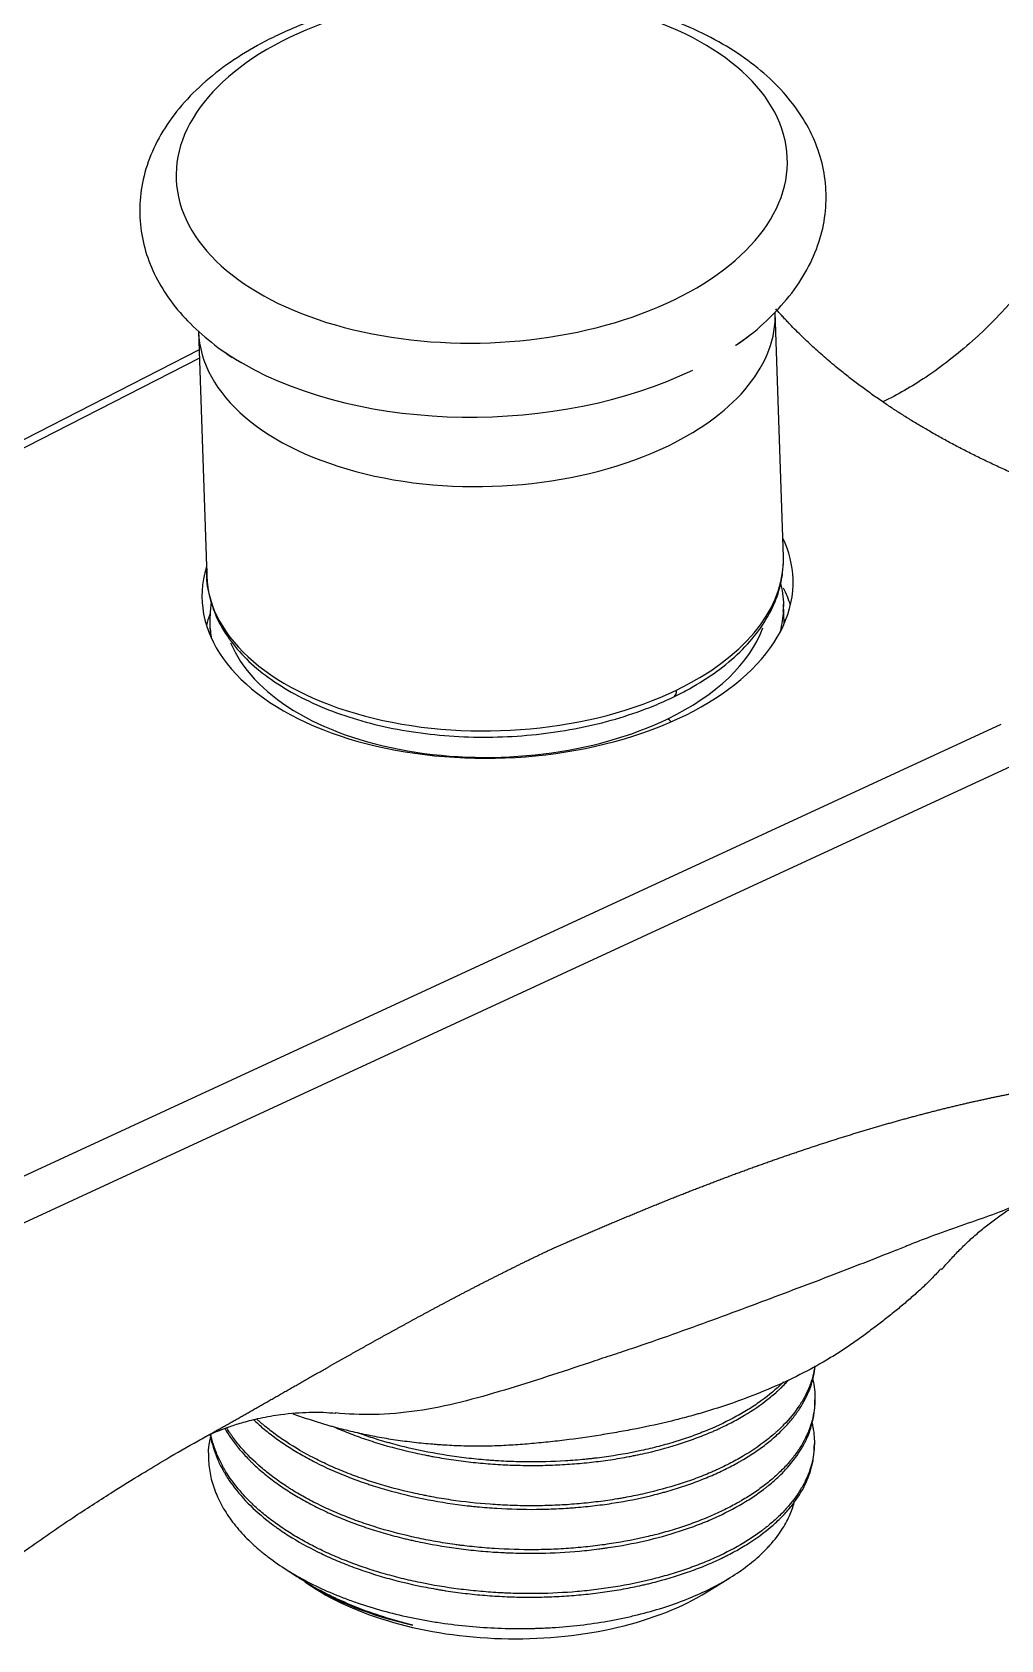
# Model space of a CAD drawing. Extents: x 900 to 2324, y -1513 to 827.
# Drawn here: x 945.7 to 979.2, y -959.9 to -904.2 of the extents above; entities that cross this region are included whole.
import ezdxf

# ---------------------------------------------------------------- set-up
doc = ezdxf.new("R2010")
doc.units = 0
doc.header["$LTSCALE"] = 4
doc.header["$MEASUREMENT"] = 0
doc.layers.add('1', color=7, linetype='CONTINUOUS')

msp = doc.modelspace()

# ---------------------------------------------------------------- linework, layer by layer
at = {"layer": '1', "color": 7, "linetype": 'Continuous', "lineweight": -3}
for p, q in [((971.695, -922.362), (971.412, -913.889)), ((951.424, -914.557), (951.707, -923.03)), ((951.445, -915.192), (921.183, -930.661)), ((951.454, -915.476), (921.628, -930.721)), ((971.723, -924.684), (971.7, -924.006)), ((951.811, -924.67), (951.826, -925.095)), ((942.678, -945.081), (979.245, -928.17)), ((979.883, -929.498), (943.316, -946.409)), ((972.788, -951.727), (972.79, -951.605)), ((972.767, -953.249), (972.769, -953.127)), ((954.324, -957.395), (954.85, -957.741)), ((969.05, -958.261), (969.842, -957.77)), ((955.104, -957.909), (955.342, -958.066))]:
    msp.add_line(p, q, dxfattribs=at)
for centre, major_axis, ratio, start_param, end_param in [((961.24, -908.905), (-10.593, -0.354), 0.570104, 2.232313, 5.373906), ((961.24, -908.905), (10.593, 0.354), 0.570104, 2.232313, 5.373906), ((961.418, -914.223), (-9.994, -0.334), 0.570104, 2.232313, 3.140774), ((961.418, -914.223), (9.994, 0.334), 0.570104, 3.140823, 5.373906), ((961.308, -910.946), (-11.514, -0.385), 0.570104, 2.415655, 2.477014), ((961.308, -910.946), (11.514, 0.385), 0.570104, 3.803551, 3.883024), ((961.308, -910.946), (11.514, 0.385), 0.570104, 3.883024, 5.373906), ((961.787, -923.49), (10.244, 0.359), 0.570984, 0, 0.245281), ((961.701, -922.696), (-9.994, -0.334), 0.570104, 2.232313, 3.101455), ((961.701, -922.696), (-9.994, -0.334), 0.570104, 3.101454, 3.141608), ((961.787, -923.49), (10.244, 0.359), 0.570984, 2.947541, 6.283185), ((961.701, -922.696), (-9.994, -0.334), 0.570104, 0.000015, 2.232313), ((961.85, -925.295), (-10.244, -0.359), 0.570984, 3.296553, 3.400814), ((961.85, -925.295), (-10.244, -0.359), 0.570984, 6.059485, 6.128207), ((961.756, -924.338), (-9.944, -0.332), 0.570104, 2.974171, 3.10332), ((961.756, -924.338), (-9.944, -0.332), 0.570104, 3.10332, 3.141608), ((961.756, -924.338), (-9.944, -0.332), 0.570104, 6.244913, 6.283201), ((961.756, -924.338), (-9.944, -0.332), 0.570104, 0.000015, 0.094558), ((961.742, -923.928), (-9.445, -0.315), 0.570104, 2.232313, 2.915315), ((961.742, -923.928), (-9.445, -0.315), 0.570104, 0.207213, 2.232313), ((967.676, -926.772), (0.218, -0.45), 0.504704, 0.0005, 0.849467), ((967.7, -928.393), (0.218, -0.45), 0.504704, 2.049311, 2.420264), ((962.245, -954.727), (9.315, -0.132), 0.543839, 3.846607, 4.346716), ((962.241, -954.992), (8.999, -0.128), 0.543839, 3.84661, 5.578118)]:
    msp.add_ellipse(centre, major_axis=major_axis, ratio=ratio, start_param=start_param, end_param=end_param, dxfattribs=at)
for points, degree, knots in [([(970.031, -915.03), (970.078, -915.001), (970.484, -914.747), (971.128, -914.187), (971.925, -913.346), (972.533, -912.432), (972.953, -911.475), (973.172, -910.501), (973.195, -909.534), (973.033, -908.596), (972.698, -907.697), (972.196, -906.847), (971.533, -906.048), (970.71, -905.31), (969.736, -904.643), (968.625, -904.06), (967.399, -903.572), (966.08, -903.186), (964.691, -902.906), (963.254, -902.734), (961.788, -902.672), (960.316, -902.72), (958.858, -902.877), (957.434, -903.141), (956.066, -903.51), (954.954, -903.915), (954.315, -904.203), (954.086, -904.314)], 3, [0, 0, 0, 0, 0.005581, 0.049562, 0.09342, 0.136682, 0.178814, 0.219547, 0.25908, 0.297982, 0.336802, 0.376161, 0.416547, 0.458113, 0.500664, 0.543802, 0.587144, 0.630424, 0.673581, 0.716619, 0.759576, 0.8025, 0.845445, 0.88845, 0.931572, 0.97487, 1, 1, 1, 1]), ([(983.751, -903.715), (983.736, -904.829), (983.534, -906.106), (982.673, -908.782), (982.01, -910.177), (980.326, -912.755), (979.31, -913.93), (977.718, -915.352), (977.177, -915.77), (976.134, -916.47), (975.649, -916.744), (975.143, -916.994)], 3, [0, 0, 0, 0, 0.251725, 0.251725, 0.503449, 0.503449, 0.755174, 0.755174, 0.881036, 0.881036, 1, 1, 1, 1]), ([(954.086, -904.314), (953.874, -904.416), (953.28, -904.724), (952.37, -905.295), (951.427, -906.061), (950.639, -906.907), (950.028, -907.82), (949.61, -908.777), (949.391, -909.752), (949.367, -910.718), (949.529, -911.657), (949.864, -912.555), (950.366, -913.405), (951.028, -914.205), (951.858, -914.937), (952.53, -915.429), (952.951, -915.649), (953.007, -915.677)], 3, [0, 0, 0, 0, 0.040781, 0.117773, 0.195145, 0.272303, 0.348412, 0.422533, 0.494193, 0.563742, 0.63218, 0.700475, 0.769717, 0.840765, 0.913891, 0.988748, 1, 1, 1, 1]), ([(1030.237, -905.36), (1030.161, -906.271), (1029.561, -908.54), (1028.124, -911.184), (1026.004, -913.688), (1023.25, -915.992), (1019.927, -918.043), (1016.115, -919.79), (1011.904, -921.194), (1007.393, -922.22), (1002.69, -922.845), (997.905, -923.053), (993.153, -922.84), (988.545, -922.211), (984.191, -921.18), (980.193, -919.772), (976.648, -918.021), (975.143, -916.995)], 2, [0, 0, 0, 0.042602, 0.106428, 0.170255, 0.234081, 0.297908, 0.361735, 0.425561, 0.489388, 0.553214, 0.617041, 0.680867, 0.744694, 0.80852, 0.872347, 0.936173, 1, 1, 1]), ([(975.143, -916.995), (973.638, -915.968), (971.901, -914.301), (971.432, -913.767)], 2, [0, 0, 0, 0.69177, 1, 1, 1]), ([(967.894, -927.222), (968.082, -927.131), (968.609, -926.857), (969.405, -926.351), (970.21, -925.677), (970.859, -924.941), (971.334, -924.156), (971.618, -923.373), (971.68, -922.857), (971.685, -922.615)], 3, [0, 0, 0, 0, 0.08286, 0.240303, 0.398141, 0.55586, 0.712604, 0.867243, 1, 1, 1, 1]), ([(951.717, -922.777), (951.712, -922.811), (951.674, -923.115), (951.77, -923.69), (952.021, -924.474), (952.462, -925.221), (953.063, -925.921), (953.825, -926.563), (954.733, -927.135), (955.771, -927.626), (956.916, -928.027), (958.148, -928.33), (959.443, -928.531), (960.778, -928.627), (962.129, -928.617), (963.472, -928.501), (964.784, -928.281), (966.041, -927.961), (967.075, -927.595), (967.67, -927.331), (967.894, -927.222)], 3, [0, 0, 0, 0, 0.007353, 0.06501, 0.122452, 0.18029, 0.239017, 0.298635, 0.358833, 0.419277, 0.479725, 0.540099, 0.600393, 0.660626, 0.720827, 0.781029, 0.841258, 0.901546, 0.961929, 1, 1, 1, 1]), ([(971.69, -924.246), (971.695, -924.211), (971.732, -923.908), (971.678, -923.589), (971.608, -923.31), (971.604, -923.296)], 3, [0, 0, 0, 0, 0.109706, 0.956508, 1, 1, 1, 1]), ([(963.69, -946.356), (963.744, -946.332), (963.853, -946.285), (964.015, -946.214), (964.177, -946.144), (964.339, -946.073), (964.501, -946.003), (964.663, -945.933), (964.825, -945.863), (964.986, -945.794), (965.148, -945.724), (965.31, -945.655), (965.471, -945.587), (965.632, -945.518), (965.794, -945.45), (965.955, -945.382), (966.116, -945.314), (966.277, -945.247), (966.438, -945.18), (966.599, -945.113), (966.76, -945.047), (966.921, -944.981), (967.082, -944.915), (967.242, -944.849), (967.403, -944.784), (967.564, -944.719), (967.724, -944.654), (967.885, -944.59), (968.045, -944.526), (968.206, -944.463), (968.366, -944.399), (968.527, -944.336), (968.687, -944.274), (968.848, -944.212), (969.008, -944.15), (969.169, -944.088), (969.329, -944.027), (969.489, -943.966), (969.649, -943.906), (969.81, -943.846), (969.97, -943.786), (970.13, -943.727), (970.291, -943.668), (970.451, -943.609), (970.611, -943.551), (970.771, -943.493), (970.932, -943.436), (971.092, -943.379), (971.252, -943.322), (971.412, -943.266), (971.573, -943.21), (971.733, -943.154), (971.893, -943.099), (972.053, -943.044), (972.214, -942.99), (972.374, -942.936), (972.534, -942.883), (972.694, -942.829), (972.855, -942.777), (972.989, -942.733), (973.096, -942.698), (973.178, -942.672), (973.259, -942.646), (973.34, -942.62), (973.42, -942.594), (973.501, -942.568), (973.581, -942.543), (973.662, -942.517), (973.742, -942.492), (973.822, -942.467), (973.902, -942.442), (973.981, -942.418), (974.061, -942.393), (974.14, -942.369), (974.219, -942.344), (974.298, -942.32), (974.377, -942.296), (974.456, -942.273), (974.534, -942.249), (974.613, -942.226), (974.691, -942.202), (974.769, -942.179), (974.847, -942.156), (974.925, -942.133), (975.002, -942.111), (975.08, -942.088), (975.157, -942.066), (975.234, -942.044), (975.311, -942.021), (975.388, -942), (975.464, -941.978), (975.541, -941.956), (975.617, -941.935), (975.693, -941.914), (975.769, -941.892), (975.845, -941.871), (975.921, -941.851), (975.996, -941.83), (976.071, -941.81), (976.146, -941.789), (976.221, -941.769), (976.296, -941.749), (976.371, -941.729), (976.445, -941.709), (976.52, -941.69), (976.594, -941.67), (976.668, -941.651), (976.742, -941.632), (976.815, -941.613), (976.889, -941.594), (976.962, -941.576), (977.036, -941.557), (977.109, -941.539), (977.181, -941.52), (977.254, -941.502), (977.327, -941.484), (977.399, -941.467), (977.471, -941.449), (977.543, -941.432), (977.615, -941.414), (977.687, -941.397), (977.758, -941.38), (977.83, -941.363), (977.901, -941.347), (977.972, -941.33), (978.043, -941.314), (978.114, -941.297), (978.184, -941.281), (978.255, -941.265), (978.325, -941.25), (978.395, -941.234), (978.465, -941.218), (978.534, -941.203), (978.604, -941.188), (978.673, -941.173), (978.743, -941.158), (978.812, -941.143), (978.88, -941.128), (978.949, -941.114), (979.018, -941.099), (979.086, -941.085), (979.154, -941.071), (979.222, -941.057), (979.29, -941.043), (979.358, -941.03), (979.425, -941.016), (979.493, -941.003), (979.56, -940.989), (979.627, -940.976), (979.694, -940.963), (979.76, -940.951), (979.827, -940.938), (979.893, -940.925), (979.959, -940.913), (980.025, -940.901), (980.091, -940.888), (980.156, -940.876), (980.222, -940.865), (980.287, -940.853), (980.352, -940.841), (980.417, -940.83), (980.482, -940.818), (980.546, -940.807), (980.611, -940.796), (980.675, -940.785), (980.739, -940.774), (980.803, -940.763), (980.866, -940.753), (980.93, -940.742), (980.993, -940.732), (981.056, -940.722), (981.119, -940.712), (981.182, -940.702), (981.244, -940.692), (981.307, -940.682), (981.369, -940.673), (981.431, -940.663), (981.493, -940.654), (981.534, -940.648), (981.555, -940.645)], 3, [0, 0, 0, 0, 0.008221, 0.016448, 0.024681, 0.032921, 0.041167, 0.049421, 0.057681, 0.065948, 0.074223, 0.082505, 0.090795, 0.099093, 0.107399, 0.115714, 0.124037, 0.132369, 0.140709, 0.149059, 0.157418, 0.165786, 0.174164, 0.182552, 0.190949, 0.199357, 0.207775, 0.216204, 0.224643, 0.233093, 0.241554, 0.250027, 0.258511, 0.267006, 0.275513, 0.284032, 0.292563, 0.301106, 0.309662, 0.31823, 0.326811, 0.335405, 0.344012, 0.352633, 0.361266, 0.369914, 0.378575, 0.38725, 0.395939, 0.404642, 0.41336, 0.422092, 0.430839, 0.439601, 0.448378, 0.45717, 0.465978, 0.474801, 0.48364, 0.492494, 0.496998, 0.501497, 0.505991, 0.510481, 0.514965, 0.519445, 0.523919, 0.528389, 0.532855, 0.537315, 0.541771, 0.546222, 0.550668, 0.55511, 0.559547, 0.56398, 0.568408, 0.572831, 0.57725, 0.581664, 0.586074, 0.590479, 0.59488, 0.599276, 0.603668, 0.608055, 0.612438, 0.616817, 0.621191, 0.625561, 0.629927, 0.634289, 0.638646, 0.642999, 0.647347, 0.651692, 0.656032, 0.660369, 0.664701, 0.669029, 0.673353, 0.677673, 0.681989, 0.686301, 0.690608, 0.694912, 0.699212, 0.703508, 0.7078, 0.712089, 0.716373, 0.720654, 0.724931, 0.729204, 0.733473, 0.737738, 0.742, 0.746258, 0.750513, 0.754764, 0.759011, 0.763254, 0.767494, 0.771731, 0.775964, 0.780193, 0.784419, 0.788642, 0.792861, 0.797077, 0.801289, 0.805498, 0.809704, 0.813906, 0.818105, 0.822301, 0.826494, 0.830683, 0.834869, 0.839052, 0.843232, 0.847409, 0.851583, 0.855754, 0.859921, 0.864086, 0.868248, 0.872406, 0.876562, 0.880715, 0.884865, 0.889012, 0.893156, 0.897298, 0.901437, 0.905573, 0.909706, 0.913836, 0.917964, 0.92209, 0.926212, 0.930332, 0.93445, 0.938564, 0.942677, 0.946787, 0.950894, 0.954999, 0.959102, 0.963202, 0.9673, 0.971395, 0.975488, 0.979579, 0.983668, 0.987754, 0.991838, 0.99592, 1, 1, 1, 1]), ([(980.043, -944.677), (979.987, -944.714), (979.82, -944.814), (979.374, -945.029), (978.606, -945.304), (977.594, -945.648), (976.72, -945.967), (976.164, -946.186), (975.96, -946.267), (975.935, -946.278)], 3, [0, 0, 0, 0, 0.063251, 0.178305, 0.408413, 0.638521, 0.868629, 0.983683, 1, 1, 1, 1]), ([(951.657, -952.883), (951.665, -952.879), (951.693, -952.863), (951.743, -952.835), (951.807, -952.799), (951.87, -952.764), (951.934, -952.728), (951.999, -952.692), (952.063, -952.656), (952.128, -952.62), (952.194, -952.583), (952.259, -952.546), (952.325, -952.509), (952.392, -952.471), (952.458, -952.434), (952.525, -952.396), (952.592, -952.358), (952.66, -952.32), (952.728, -952.281), (952.796, -952.242), (952.865, -952.203), (952.934, -952.164), (953.003, -952.125), (953.072, -952.085), (953.142, -952.045), (953.213, -952.005), (953.283, -951.965), (953.354, -951.925), (953.425, -951.884), (953.497, -951.843), (953.569, -951.802), (953.641, -951.761), (953.713, -951.72), (953.786, -951.678), (953.86, -951.636), (953.933, -951.594), (954.007, -951.552), (954.081, -951.51), (954.156, -951.467), (954.23, -951.424), (954.306, -951.381), (954.381, -951.338), (954.457, -951.295), (954.533, -951.251), (954.61, -951.208), (954.687, -951.164), (954.764, -951.12), (954.841, -951.076), (954.919, -951.031), (954.997, -950.987), (955.076, -950.942), (955.155, -950.897), (955.234, -950.852), (955.314, -950.806), (955.393, -950.761), (955.474, -950.715), (955.554, -950.669), (955.635, -950.624), (955.716, -950.577), (955.798, -950.531), (955.88, -950.485), (955.962, -950.438), (956.045, -950.391), (956.127, -950.344), (956.211, -950.297), (956.294, -950.25), (956.378, -950.202), (956.463, -950.155), (956.547, -950.107), (956.632, -950.059), (956.718, -950.011), (956.803, -949.963), (956.889, -949.914), (956.976, -949.866), (957.063, -949.817), (957.15, -949.769), (957.237, -949.72), (957.325, -949.671), (957.413, -949.621), (957.502, -949.572), (957.591, -949.522), (957.68, -949.473), (957.77, -949.423), (957.86, -949.373), (957.95, -949.323), (958.041, -949.273), (958.132, -949.223), (958.224, -949.172), (958.315, -949.121), (958.408, -949.071), (958.5, -949.02), (958.594, -948.969), (958.687, -948.918), (958.781, -948.867), (958.875, -948.815), (958.97, -948.764), (959.065, -948.712), (959.16, -948.661), (959.256, -948.609), (959.352, -948.557), (959.449, -948.505), (959.546, -948.453), (959.644, -948.401), (959.742, -948.348), (959.84, -948.296), (959.939, -948.244), (960.038, -948.191), (960.137, -948.138), (960.238, -948.085), (960.338, -948.032), (960.439, -947.979), (960.54, -947.926), (960.642, -947.873), (960.744, -947.82), (960.847, -947.766), (960.95, -947.713), (961.054, -947.66), (961.158, -947.606), (961.263, -947.552), (961.368, -947.498), (961.473, -947.445), (961.579, -947.391), (961.686, -947.337), (961.793, -947.283), (961.9, -947.229), (962.008, -947.174), (962.117, -947.12), (962.226, -947.066), (962.335, -947.012), (962.445, -946.957), (962.556, -946.903), (962.667, -946.848), (962.778, -946.794), (962.891, -946.739), (963.003, -946.684), (963.116, -946.63), (963.23, -946.575), (963.344, -946.52), (963.459, -946.466), (963.574, -946.411), (963.652, -946.374), (963.69, -946.356)], 3, [0, 0, 0, 0, 0.001932, 0.007133, 0.012364, 0.017627, 0.022921, 0.028245, 0.033601, 0.038988, 0.044406, 0.049854, 0.055333, 0.060842, 0.066382, 0.071952, 0.077553, 0.083184, 0.088844, 0.094535, 0.100256, 0.106006, 0.111786, 0.117596, 0.123435, 0.129304, 0.135202, 0.14113, 0.147087, 0.153073, 0.159088, 0.165133, 0.171206, 0.177308, 0.183439, 0.189599, 0.195788, 0.202005, 0.208251, 0.214526, 0.220829, 0.227161, 0.233521, 0.23991, 0.246327, 0.252773, 0.259247, 0.265749, 0.272279, 0.278838, 0.285424, 0.292038, 0.298681, 0.305351, 0.312049, 0.318775, 0.325529, 0.332311, 0.33912, 0.345958, 0.352823, 0.359717, 0.366638, 0.373587, 0.380564, 0.387569, 0.394602, 0.401663, 0.408751, 0.415868, 0.423013, 0.430187, 0.437388, 0.444618, 0.451876, 0.459162, 0.466477, 0.47382, 0.481192, 0.488593, 0.496022, 0.503481, 0.510968, 0.518484, 0.526029, 0.533604, 0.541207, 0.548841, 0.556504, 0.564196, 0.571918, 0.579671, 0.587453, 0.595266, 0.603109, 0.610982, 0.618886, 0.626821, 0.634787, 0.642783, 0.650812, 0.658871, 0.666963, 0.675086, 0.683241, 0.691428, 0.699648, 0.7079, 0.716185, 0.724502, 0.732853, 0.741238, 0.749656, 0.758108, 0.766594, 0.775114, 0.783668, 0.792258, 0.800882, 0.809542, 0.818237, 0.826968, 0.835734, 0.844537, 0.853377, 0.862253, 0.871166, 0.880117, 0.889105, 0.898131, 0.907195, 0.916298, 0.925439, 0.934619, 0.943839, 0.953098, 0.962397, 0.971737, 0.981117, 0.990538, 1, 1, 1, 1]), ([(975.935, -946.278), (975.781, -946.339), (975.266, -946.548), (974.345, -946.91), (973.144, -947.372), (971.887, -947.848), (970.585, -948.339), (968.792, -949.004), (967.266, -949.549), (966.178, -949.912), (966.054, -949.953)], 3, [0, 0, 0, 0, 0.055825, 0.185927, 0.316029, 0.44613, 0.576232, 0.706334, 0.966537, 1, 1, 1, 1]), ([(977.146, -947.053), (977.136, -947.065), (977.126, -947.076), (977.024, -947.196), (976.927, -947.302), (976.723, -947.512), (976.617, -947.615), (976.399, -947.819), (976.287, -947.919), (976.059, -948.119), (975.942, -948.219), (975.707, -948.416), (975.468, -948.612), (975.222, -948.806), (974.973, -948.999), (974.846, -949.094), (974.592, -949.285), (974.465, -949.38), (974.271, -949.522), (974.205, -949.569), (974.072, -949.662), (973.87, -949.801), (973.66, -949.937), (973.445, -950.071), (973.372, -950.115), (973.225, -950.203), (973.151, -950.247), (972.777, -950.462), (972.467, -950.628), (971.827, -950.944), (971.496, -951.095), (970.815, -951.383), (970.464, -951.52), (969.741, -951.78), (969.369, -951.902), (968.938, -952.031), (968.89, -952.045), (968.794, -952.073), (968.745, -952.087), (968.6, -952.129), (968.308, -952.21), (968.013, -952.286), (967.418, -952.432), (967.016, -952.52), (966.403, -952.64), (966.198, -952.677), (965.785, -952.75), (965.578, -952.786), (964.954, -952.887), (964.533, -952.948), (963.894, -953.027), (963.68, -953.051), (963.356, -953.084), (963.248, -953.094), (963.032, -953.114), (962.923, -953.123), (962.707, -953.141), (962.599, -953.149), (962.382, -953.164), (962.274, -953.171), (961.948, -953.19), (961.731, -953.2), (961.405, -953.208), (961.296, -953.21), (961.078, -953.211), (960.751, -953.209), (960.422, -953.198), (960.094, -953.181), (959.984, -953.174), (959.819, -953.163), (959.765, -953.159), (959.655, -953.151), (959.6, -953.147), (959.325, -953.125), (959.108, -953.104), (958.676, -953.055), (958.463, -953.027), (958.04, -952.964), (957.83, -952.928), (957.415, -952.851), (957.21, -952.809), (956.802, -952.719), (956.6, -952.671), (956.3, -952.594), (956.15, -952.554), (956.002, -952.513), (955.903, -952.485), (955.854, -952.47), (955.609, -952.398), (955.236, -952.282), (954.877, -952.156), (954.705, -952.094)], 3, [0, 0, 0, 0, 0.002545, 0.002545, 0.026329, 0.026329, 0.050113, 0.050113, 0.073897, 0.073897, 0.097681, 0.097681, 0.121465, 0.145249, 0.145249, 0.169033, 0.169033, 0.192817, 0.192817, 0.204709, 0.204709, 0.216601, 0.240385, 0.240385, 0.252277, 0.252277, 0.264169, 0.264169, 0.311737, 0.311737, 0.359306, 0.359306, 0.406874, 0.406874, 0.454442, 0.454442, 0.460388, 0.460388, 0.466334, 0.466334, 0.478226, 0.50201, 0.50201, 0.549578, 0.549578, 0.573362, 0.573362, 0.597146, 0.597146, 0.644714, 0.644714, 0.668498, 0.668498, 0.68039, 0.68039, 0.692282, 0.692282, 0.704174, 0.704174, 0.716066, 0.716066, 0.73985, 0.73985, 0.751742, 0.751742, 0.763634, 0.787418, 0.787418, 0.79931, 0.79931, 0.805256, 0.805256, 0.811202, 0.811202, 0.834986, 0.834986, 0.85877, 0.85877, 0.882554, 0.882554, 0.906338, 0.906338, 0.930122, 0.930122, 0.942015, 0.947961, 0.947961, 0.953907, 0.953907, 0.977691, 1, 1, 1, 1]), ([(966.054, -949.953), (965.937, -949.992), (965.577, -950.111), (964.733, -950.394), (963.512, -950.799), (962.029, -951.267), (961.027, -951.554), (960.018, -951.803), (959.001, -952.014), (957.524, -952.138), (956.595, -952.098), (956.16, -952.055)], 3, [0, 0, 0, 0, 0.036396, 0.111349, 0.261255, 0.411161, 0.561067, 0.561067, 0.710973, 0.860879, 1, 1, 1, 1]), ([(953.335, -952.292), (953.436, -952.389), (953.542, -952.484), (953.781, -952.686), (953.916, -952.794), (954.199, -953.003), (954.347, -953.106), (954.578, -953.257), (954.657, -953.306), (954.817, -953.404), (954.898, -953.452), (955.145, -953.594), (955.314, -953.685), (955.835, -953.949), (956.2, -954.112), (956.776, -954.338), (956.973, -954.411), (957.224, -954.497), (957.275, -954.514), (957.376, -954.547), (957.428, -954.564), (957.582, -954.613), (957.685, -954.645), (958.204, -954.798), (959.055, -955.012), (959.942, -955.166), (960.508, -955.242), (960.622, -955.257), (960.794, -955.277), (960.851, -955.283), (960.966, -955.295), (961.252, -955.325), (961.538, -955.347), (962.225, -955.389), (962.681, -955.401), (963.366, -955.395), (963.594, -955.388), (963.935, -955.373), (964.049, -955.367), (964.22, -955.356), (964.277, -955.352), (964.391, -955.344), (964.674, -955.322), (964.953, -955.294), (965.394, -955.241), (965.612, -955.21), (966.258, -955.108), (966.678, -955.024), (967.19, -954.9), (967.343, -954.862), (967.494, -954.821), (967.594, -954.793), (967.644, -954.779), (967.892, -954.708), (968.28, -954.587), (968.648, -954.453), (969.006, -954.313), (969.18, -954.24), (969.52, -954.087), (969.685, -954.008), (969.925, -953.883), (970.043, -953.82), (970.158, -953.755), (970.235, -953.711), (970.273, -953.689), (970.46, -953.578), (970.747, -953.395), (971.138, -953.108), (971.373, -952.908), (971.596, -952.703), (971.701, -952.599), (971.897, -952.386), (971.989, -952.277), (972.096, -952.138), (972.116, -952.11), (972.157, -952.054), (972.217, -951.97), (972.272, -951.886), (972.448, -951.603), (972.559, -951.374), (972.682, -951.024), (972.715, -950.907), (972.768, -950.67), (972.787, -950.551), (972.798, -950.428), (972.798, -950.425), (972.799, -950.422)], 3, [0, 0, 0, 0, 0.022016, 0.022016, 0.047737, 0.047737, 0.073457, 0.073457, 0.086317, 0.086317, 0.099177, 0.099177, 0.124897, 0.124897, 0.176337, 0.176337, 0.202058, 0.202058, 0.208488, 0.208488, 0.214918, 0.214918, 0.227778, 0.227778, 0.279218, 0.330658, 0.330658, 0.343519, 0.343519, 0.349949, 0.349949, 0.356379, 0.382099, 0.382099, 0.433539, 0.433539, 0.459259, 0.459259, 0.472119, 0.472119, 0.478549, 0.478549, 0.484979, 0.5107, 0.5107, 0.53642, 0.53642, 0.58786, 0.58786, 0.60072, 0.60715, 0.60715, 0.61358, 0.61358, 0.6393, 0.665021, 0.665021, 0.690741, 0.690741, 0.716461, 0.716461, 0.729321, 0.735751, 0.735751, 0.742181, 0.742181, 0.767901, 0.793621, 0.819342, 0.819342, 0.845062, 0.845062, 0.870782, 0.870782, 0.877212, 0.877212, 0.883642, 0.896502, 0.896502, 0.947942, 0.947942, 0.973663, 0.973663, 0.999383, 0.999383, 1, 1, 1, 1]), ([(972.784, -950.442), (972.768, -950.555), (972.745, -950.668), (972.7, -950.84), (972.682, -950.899), (972.653, -950.988), (972.643, -951.018), (972.622, -951.077), (972.566, -951.224), (972.446, -951.485), (972.31, -951.71), (972.086, -952.045), (971.909, -952.262), (971.652, -952.525), (971.572, -952.604), (971.488, -952.682), (971.431, -952.733), (971.402, -952.759), (971.256, -952.887), (971.133, -952.986), (970.747, -953.276), (970.466, -953.459), (970.011, -953.718), (969.853, -953.801), (969.608, -953.923), (969.483, -953.982), (969.355, -954.04), (969.268, -954.079), (969.225, -954.098), (969.006, -954.192), (968.827, -954.263), (968.46, -954.4), (968.273, -954.464), (967.7, -954.648), (967.303, -954.756), (966.683, -954.897), (966.472, -954.941), (966.204, -954.99), (966.15, -955), (966.042, -955.019), (965.88, -955.046), (965.717, -955.072), (965.39, -955.119), (965.17, -955.147), (964.727, -955.194), (964.281, -955.234), (963.603, -955.269), (963.145, -955.276), (962.856, -955.276), (962.798, -955.275), (962.683, -955.274), (962.509, -955.271), (962.336, -955.266), (961.991, -955.253), (961.762, -955.24), (961.078, -955.189), (960.626, -955.14), (959.953, -955.041), (959.729, -955.004), (959.451, -954.953), (959.396, -954.942), (959.285, -954.92), (959.229, -954.909), (959.064, -954.875), (958.954, -954.852), (958.411, -954.729), (957.99, -954.617), (957.378, -954.426), (957.178, -954.359), (956.783, -954.218), (956.59, -954.144), (956.304, -954.027), (956.21, -953.987), (956.023, -953.906), (955.931, -953.864), (955.659, -953.737), (955.483, -953.65), (954.971, -953.379), (954.652, -953.188), (954.205, -952.884), (954.061, -952.78), (953.854, -952.619), (953.786, -952.565), (953.687, -952.483), (953.654, -952.455), (953.589, -952.4), (953.527, -952.346), (953.467, -952.292), (953.439, -952.266)], 3, [0, 0, 0, 0, 0.024932, 0.024932, 0.038026, 0.038026, 0.044574, 0.044574, 0.051121, 0.07731, 0.103499, 0.103499, 0.155877, 0.155877, 0.168971, 0.175519, 0.175519, 0.182066, 0.182066, 0.208255, 0.208255, 0.260633, 0.260633, 0.286822, 0.286822, 0.299916, 0.306463, 0.306463, 0.313011, 0.313011, 0.3392, 0.3392, 0.365389, 0.365389, 0.417767, 0.417767, 0.443956, 0.443956, 0.450503, 0.450503, 0.45705, 0.470145, 0.470145, 0.496334, 0.496334, 0.522523, 0.548712, 0.574901, 0.574901, 0.581448, 0.581448, 0.587995, 0.601089, 0.601089, 0.627278, 0.627278, 0.679656, 0.679656, 0.705845, 0.705845, 0.712393, 0.712393, 0.71894, 0.71894, 0.732034, 0.732034, 0.784412, 0.784412, 0.810601, 0.810601, 0.83679, 0.83679, 0.849885, 0.849885, 0.862979, 0.862979, 0.889168, 0.889168, 0.941546, 0.941546, 0.967735, 0.967735, 0.98083, 0.98083, 0.987377, 0.987377, 0.993924, 1, 1, 1, 1]), ([(972.701, -950.849), (972.726, -950.948), (972.745, -951.048), (972.777, -951.267), (972.787, -951.386), (972.791, -951.566), (972.79, -951.656), (972.785, -951.746), (972.78, -951.806), (972.778, -951.836), (972.762, -951.986), (972.741, -952.106), (972.686, -952.342), (972.651, -952.46), (972.523, -952.81), (972.41, -953.039), (972.195, -953.377), (972.116, -953.489), (972.007, -953.627), (971.985, -953.654), (971.94, -953.709), (971.871, -953.791), (971.799, -953.871), (971.649, -954.031), (971.543, -954.135), (971.318, -954.339), (971.08, -954.538), (970.685, -954.824), (970.396, -955.005), (970.208, -955.116), (970.17, -955.138), (970.092, -955.181), (969.976, -955.246), (969.857, -955.309), (969.615, -955.432), (969.449, -955.511), (969.107, -955.663), (968.932, -955.735), (968.571, -955.874), (968.202, -956.007), (967.813, -956.126), (967.564, -956.197), (967.514, -956.21), (967.414, -956.238), (967.363, -956.251), (967.211, -956.291), (967.108, -956.316), (966.594, -956.438), (966.172, -956.52), (965.525, -956.62), (965.307, -956.65), (964.865, -956.701), (964.642, -956.723), (964.303, -956.749), (964.189, -956.757), (963.961, -956.771), (963.847, -956.777), (963.504, -956.791), (963.276, -956.797), (962.591, -956.801), (962.134, -956.787), (961.448, -956.742), (961.22, -956.723), (960.877, -956.688), (960.763, -956.676), (960.591, -956.655), (960.534, -956.648), (960.42, -956.633), (960.136, -956.595), (959.632, -956.516), (959.193, -956.43), (958.543, -956.29), (958.12, -956.181), (957.602, -956.026), (957.5, -955.993), (957.295, -955.927), (957.193, -955.893), (956.892, -955.789), (956.696, -955.716), (956.123, -955.488), (955.759, -955.323), (955.241, -955.058), (955.073, -954.966), (954.828, -954.823), (954.708, -954.751), (954.59, -954.677), (954.512, -954.627), (954.473, -954.601), (954.281, -954.475), (954.134, -954.371), (953.854, -954.16), (953.72, -954.053), (953.337, -953.724), (953.107, -953.496), (952.8, -953.142), (952.704, -953.022), (952.592, -952.868), (952.57, -952.838), (952.527, -952.776), (952.472, -952.694), (952.42, -952.612), (952.389, -952.561)], 3, [0, 0, 0, 0, 0.01877, 0.01877, 0.041115, 0.041115, 0.052288, 0.057874, 0.057874, 0.063461, 0.063461, 0.085806, 0.085806, 0.108152, 0.108152, 0.152842, 0.152842, 0.175188, 0.175188, 0.180774, 0.180774, 0.18636, 0.197533, 0.197533, 0.219878, 0.219878, 0.242224, 0.264569, 0.286915, 0.286915, 0.292501, 0.292501, 0.298087, 0.30926, 0.30926, 0.331605, 0.331605, 0.353951, 0.353951, 0.376296, 0.398641, 0.398641, 0.404228, 0.404228, 0.409814, 0.409814, 0.420987, 0.420987, 0.465677, 0.465677, 0.488023, 0.488023, 0.510368, 0.510368, 0.521541, 0.521541, 0.532714, 0.532714, 0.555059, 0.555059, 0.59975, 0.59975, 0.622095, 0.622095, 0.633268, 0.633268, 0.638854, 0.638854, 0.64444, 0.666786, 0.689131, 0.689131, 0.733822, 0.733822, 0.744995, 0.744995, 0.756167, 0.756167, 0.778513, 0.778513, 0.823203, 0.823203, 0.845549, 0.845549, 0.856721, 0.862308, 0.862308, 0.867894, 0.867894, 0.89024, 0.89024, 0.912585, 0.912585, 0.957276, 0.957276, 0.979621, 0.979621, 0.985207, 0.985207, 0.990794, 1, 1, 1, 1]), ([(956.144, -952.549), (956.161, -952.557), (956.178, -952.564), (956.242, -952.592), (956.29, -952.612), (956.385, -952.652), (956.623, -952.75), (956.867, -952.842), (957.263, -952.982), (957.464, -953.048), (958.078, -953.236), (958.5, -953.346), (959.044, -953.466), (959.208, -953.501), (959.375, -953.533), (959.486, -953.555), (959.542, -953.565), (959.821, -953.616), (960.269, -953.688), (960.72, -953.744), (961.173, -953.793), (961.4, -953.813), (961.857, -953.844), (962.086, -953.856), (962.43, -953.868), (962.603, -953.872), (962.776, -953.874), (962.891, -953.875), (962.949, -953.875), (963.238, -953.875), (963.697, -953.866), (964.374, -953.828), (964.82, -953.787), (965.261, -953.738), (965.48, -953.71), (965.915, -953.645), (966.131, -953.608), (966.399, -953.557), (966.452, -953.547), (966.558, -953.525), (966.716, -953.493), (966.873, -953.458), (967.388, -953.339), (967.784, -953.229), (968.354, -953.043), (968.54, -952.978), (968.904, -952.841), (969.082, -952.768), (969.299, -952.674), (969.343, -952.654), (969.428, -952.616), (969.556, -952.557), (969.68, -952.497), (969.924, -952.374), (970.081, -952.29), (970.533, -952.029), (970.811, -951.846), (971.193, -951.554), (971.314, -951.455), (971.458, -951.327), (971.487, -951.301), (971.543, -951.249), (971.57, -951.223), (971.652, -951.145), (971.705, -951.092), (971.799, -950.994), (971.84, -950.949), (971.881, -950.903)], 3, [0, 0, 0, 0, 0.003405, 0.003405, 0.012659, 0.012659, 0.021913, 0.058928, 0.058928, 0.095943, 0.095943, 0.169973, 0.169973, 0.188481, 0.197735, 0.197735, 0.206988, 0.206988, 0.244004, 0.281019, 0.281019, 0.318034, 0.318034, 0.355049, 0.355049, 0.373556, 0.38281, 0.38281, 0.392064, 0.392064, 0.429079, 0.466094, 0.503109, 0.503109, 0.540124, 0.540124, 0.577139, 0.577139, 0.586393, 0.586393, 0.595647, 0.614155, 0.614155, 0.688185, 0.688185, 0.7252, 0.7252, 0.762215, 0.762215, 0.771469, 0.771469, 0.780723, 0.79923, 0.79923, 0.836245, 0.836245, 0.910275, 0.910275, 0.947291, 0.947291, 0.956544, 0.956544, 0.965798, 0.965798, 0.984306, 0.984306, 1, 1, 1, 1]), ([(971.704, -950.972), (971.686, -950.989), (971.669, -951.007), (971.44, -951.232), (971.203, -951.433), (970.873, -951.673), (970.805, -951.721), (970.666, -951.815), (970.595, -951.861), (970.379, -951.998), (970.229, -952.086), (969.765, -952.341), (969.434, -952.498), (968.908, -952.717), (968.728, -952.787), (968.449, -952.888), (968.355, -952.92), (968.212, -952.968), (968.164, -952.984), (968.067, -953.015), (967.824, -953.091), (967.379, -953.218), (966.971, -953.316), (966.349, -953.451), (965.923, -953.526), (965.374, -953.601), (965.264, -953.615), (965.097, -953.634), (965.041, -953.641), (964.929, -953.653), (964.873, -953.658), (964.592, -953.686), (964.366, -953.704), (963.688, -953.746), (963.234, -953.757), (962.549, -953.75), (962.32, -953.744), (961.975, -953.728), (961.803, -953.718), (961.63, -953.706), (961.514, -953.698), (961.457, -953.693), (961.168, -953.67), (960.94, -953.647), (960.486, -953.593), (960.261, -953.562), (959.592, -953.458), (959.154, -953.373), (958.507, -953.221), (958.294, -953.167), (958.029, -953.093), (957.976, -953.078), (957.871, -953.048), (957.715, -953.002), (957.561, -952.954), (957.286, -952.866), (957.117, -952.808), (956.95, -952.748)], 3, [0, 0, 0, 0, 0.006716, 0.006716, 0.086665, 0.086665, 0.106652, 0.106652, 0.126639, 0.126639, 0.166613, 0.166613, 0.246562, 0.246562, 0.286537, 0.286537, 0.306524, 0.306524, 0.316517, 0.316517, 0.326511, 0.366485, 0.40646, 0.40646, 0.486409, 0.486409, 0.506396, 0.506396, 0.51639, 0.51639, 0.526383, 0.526383, 0.566358, 0.566358, 0.646306, 0.646306, 0.686281, 0.686281, 0.706268, 0.716262, 0.716262, 0.726255, 0.726255, 0.76623, 0.76623, 0.806204, 0.806204, 0.886153, 0.886153, 0.926127, 0.926127, 0.936121, 0.936121, 0.946115, 0.966102, 0.966102, 1, 1, 1, 1]), ([(951.697, -952.859), (951.704, -952.854), (951.784, -952.817), (952.109, -952.672), (952.518, -952.519), (952.996, -952.367), (953.595, -952.216), (954.384, -952.081), (955.328, -952.012), (955.902, -952.034), (956.178, -952.067)], 3, [0, 0, 0, 0, 0.103837, 0.205236, 0.29106, 0.383694, 0.48896, 0.616907, 0.798267, 1, 1, 1, 1]), ([(952.329, -952.586), (952.365, -952.649), (952.404, -952.712), (952.602, -953.02), (952.787, -953.26), (953.054, -953.553), (953.137, -953.64), (953.223, -953.727), (953.282, -953.785), (953.312, -953.813), (953.463, -953.956), (953.716, -954.178), (954.13, -954.496), (954.578, -954.799), (954.9, -954.99), (955.233, -955.176), (955.405, -955.266), (955.761, -955.442), (956.125, -955.61), (956.694, -955.841), (957.285, -956.051), (957.899, -956.241), (958.323, -956.353), (958.593, -956.418), (958.648, -956.431), (958.756, -956.457), (958.92, -956.494), (959.084, -956.529), (959.633, -956.64), (960.078, -956.713), (960.753, -956.798), (960.98, -956.823), (961.436, -956.864), (961.666, -956.88), (961.954, -956.896), (962.012, -956.898), (962.128, -956.904), (962.186, -956.906), (962.359, -956.912), (962.474, -956.915), (962.819, -956.921), (963.048, -956.921), (963.732, -956.909), (964.183, -956.885), (964.853, -956.824), (965.075, -956.8), (965.351, -956.765), (965.407, -956.757), (965.517, -956.742), (965.572, -956.734), (965.737, -956.71), (965.845, -956.693), (966.385, -956.602), (967.221, -956.427), (968, -956.195), (968.47, -956.031), (968.563, -955.998), (968.701, -955.946), (968.747, -955.928), (968.838, -955.893), (969.063, -955.804), (969.279, -955.71), (969.782, -955.476), (970.095, -955.308), (970.532, -955.041), (970.673, -954.949), (970.874, -954.806), (970.94, -954.758), (971.037, -954.685), (971.069, -954.66), (971.132, -954.611), (971.287, -954.486), (971.431, -954.359), (971.648, -954.152), (971.75, -954.047), (972.034, -953.726), (972.196, -953.505), (972.364, -953.221), (972.412, -953.136), (972.456, -953.049), (972.484, -952.991), (972.498, -952.962), (972.564, -952.816), (972.654, -952.582), (972.714, -952.346), (972.76, -952.11), (972.781, -951.944), (972.788, -951.777), (972.788, -951.729)], 3, [0, 0, 0, 0, 0.011931, 0.011931, 0.058538, 0.058538, 0.07019, 0.076016, 0.076016, 0.081842, 0.081842, 0.105145, 0.128449, 0.151752, 0.175056, 0.175056, 0.198359, 0.198359, 0.221663, 0.244966, 0.26827, 0.291573, 0.314877, 0.314877, 0.320703, 0.320703, 0.326529, 0.33818, 0.33818, 0.384787, 0.384787, 0.408091, 0.408091, 0.431394, 0.431394, 0.43722, 0.43722, 0.443046, 0.443046, 0.454698, 0.454698, 0.478001, 0.478001, 0.524608, 0.524608, 0.547912, 0.547912, 0.553738, 0.553738, 0.559564, 0.559564, 0.571215, 0.571215, 0.617822, 0.664429, 0.664429, 0.676081, 0.676081, 0.681907, 0.681907, 0.687733, 0.711037, 0.711037, 0.757644, 0.757644, 0.780947, 0.780947, 0.792599, 0.792599, 0.798425, 0.798425, 0.804251, 0.827554, 0.827554, 0.850858, 0.850858, 0.897465, 0.897465, 0.909116, 0.914942, 0.914942, 0.920768, 0.920768, 0.944072, 0.967375, 0.967375, 0.990679, 1, 1, 1, 1]), ([(951.827, -952.806), (951.83, -952.823), (951.833, -952.841), (951.884, -953.117), (951.962, -953.374), (952.122, -953.755), (952.182, -953.881), (952.268, -954.039), (952.285, -954.07), (952.322, -954.133), (952.34, -954.164), (952.397, -954.258), (952.437, -954.32), (952.643, -954.628), (953.028, -955.105), (953.516, -955.552), (953.855, -955.823), (953.924, -955.876), (954.031, -955.956), (954.067, -955.982), (954.14, -956.035), (954.323, -956.165), (954.514, -956.29), (954.988, -956.581), (955.324, -956.763), (955.858, -957.019), (956.041, -957.101), (956.323, -957.22), (956.418, -957.259), (956.611, -957.336), (956.709, -957.373), (957.005, -957.482), (957.206, -957.551), (957.612, -957.681), (957.818, -957.743), (958.445, -957.916), (958.874, -958.016), (959.425, -958.123), (959.592, -958.154), (959.76, -958.182), (959.873, -958.201), (959.929, -958.21), (960.211, -958.254), (960.438, -958.285), (960.891, -958.338), (961.118, -958.361), (961.574, -958.398), (962.03, -958.427), (962.717, -958.446), (963.176, -958.442), (963.522, -958.433), (963.637, -958.429), (963.865, -958.419), (963.979, -958.413), (964.318, -958.392), (964.542, -958.374), (964.986, -958.33), (965.206, -958.304), (965.642, -958.244), (966.074, -958.177), (966.497, -958.093), (966.76, -958.036), (966.812, -958.024), (966.916, -958), (967.071, -957.964), (967.224, -957.926), (967.728, -957.793), (968.113, -957.674), (968.666, -957.475), (968.846, -957.405), (969.197, -957.259), (969.368, -957.182), (969.577, -957.082), (969.618, -957.062), (969.7, -957.021), (969.741, -957.001), (969.862, -956.938), (969.941, -956.896), (970.174, -956.768), (970.323, -956.68), (970.752, -956.408), (971.014, -956.218), (971.37, -955.918), (971.482, -955.815), (971.615, -955.684), (971.641, -955.657), (971.693, -955.604), (971.718, -955.577), (971.793, -955.497), (971.841, -955.443), (972.072, -955.171), (972.383, -954.727), (972.58, -954.263), (972.666, -953.968), (972.681, -953.908), (972.702, -953.819), (972.708, -953.789), (972.72, -953.729), (972.746, -953.58), (972.761, -953.43), (972.766, -953.291), (972.767, -953.271), (972.767, -953.251)], 3, [0, 0, 0, 0, 0.002937, 0.002937, 0.04613, 0.04613, 0.067726, 0.067726, 0.073125, 0.073125, 0.078525, 0.078525, 0.089323, 0.089323, 0.132516, 0.175708, 0.175708, 0.186507, 0.186507, 0.191906, 0.191906, 0.197305, 0.218901, 0.218901, 0.262094, 0.262094, 0.28369, 0.28369, 0.294489, 0.294489, 0.305287, 0.305287, 0.326883, 0.326883, 0.34848, 0.34848, 0.391672, 0.391672, 0.402471, 0.40787, 0.40787, 0.413269, 0.413269, 0.434865, 0.434865, 0.456462, 0.456462, 0.478058, 0.499654, 0.521251, 0.521251, 0.532049, 0.532049, 0.542847, 0.542847, 0.564444, 0.564444, 0.58604, 0.58604, 0.607636, 0.629233, 0.629233, 0.634632, 0.634632, 0.640031, 0.650829, 0.650829, 0.694022, 0.694022, 0.715619, 0.715619, 0.737215, 0.737215, 0.742614, 0.742614, 0.748013, 0.748013, 0.758811, 0.758811, 0.780408, 0.780408, 0.823601, 0.823601, 0.845197, 0.845197, 0.850596, 0.850596, 0.855995, 0.855995, 0.866793, 0.866793, 0.909986, 0.953179, 0.953179, 0.963977, 0.963977, 0.969376, 0.969376, 0.974775, 0.996372, 0.996372, 1, 1, 1, 1]), ([(972.689, -952.413), (972.703, -952.471), (972.715, -952.529), (972.73, -952.618), (972.735, -952.648), (972.744, -952.708), (972.755, -952.799), (972.763, -952.889), (972.771, -953.068), (972.768, -953.307), (972.735, -953.544), (972.686, -953.78), (972.623, -954.016), (972.53, -954.249), (972.463, -954.395), (972.449, -954.424), (972.42, -954.482), (972.405, -954.511), (972.358, -954.597), (972.326, -954.654), (972.154, -954.938), (971.989, -955.158), (971.701, -955.478), (971.598, -955.582), (971.379, -955.788), (971.263, -955.89), (971.108, -956.014), (971.077, -956.039), (971.013, -956.088), (970.981, -956.113), (970.883, -956.186), (970.817, -956.234), (970.613, -956.376), (970.471, -956.468), (970.031, -956.734), (969.715, -956.9), (969.21, -957.132), (969.036, -957.206), (968.767, -957.313), (968.676, -957.348), (968.537, -957.4), (968.49, -957.417), (968.397, -957.45), (968.162, -957.533), (967.729, -957.67), (967.33, -957.778), (966.723, -957.928), (966.304, -958.014), (965.764, -958.103), (965.655, -958.119), (965.435, -958.151), (965.324, -958.166), (964.991, -958.207), (964.769, -958.231), (964.097, -958.289), (963.645, -958.312), (962.962, -958.322), (962.733, -958.321), (962.388, -958.314), (962.216, -958.309), (962.042, -958.301), (961.927, -958.295), (961.869, -958.292), (961.58, -958.276), (961.35, -958.258), (960.894, -958.216), (960.667, -958.191), (959.992, -958.103), (959.548, -958.029), (958.891, -957.893), (958.674, -957.844), (958.35, -957.764), (958.243, -957.736), (958.031, -957.679), (957.926, -957.65), (957.614, -957.559), (957.41, -957.496), (957.01, -957.361), (956.617, -957.22), (956.051, -956.987), (955.689, -956.818), (955.468, -956.707), (955.424, -956.685), (955.337, -956.64), (955.207, -956.572), (955.081, -956.503), (954.832, -956.362), (954.672, -956.266), (954.364, -956.068), (954.216, -955.967), (953.931, -955.759), (953.657, -955.547), (953.407, -955.324), (953.258, -955.181), (953.229, -955.152), (953.17, -955.095), (953.142, -955.066), (953.057, -954.978), (953.003, -954.92), (952.739, -954.626), (952.556, -954.385), (952.324, -954.016), (952.254, -953.891), (952.127, -953.64), (952.071, -953.513), (952.009, -953.353), (951.997, -953.32), (951.975, -953.256), (951.964, -953.224), (951.932, -953.126), (951.913, -953.061), (951.88, -952.933), (951.865, -952.87), (951.852, -952.807)], 3, [0, 0, 0, 0, 0.010172, 0.010172, 0.015383, 0.015383, 0.020594, 0.031015, 0.031015, 0.051859, 0.072703, 0.072703, 0.093547, 0.114391, 0.114391, 0.119601, 0.119601, 0.124812, 0.124812, 0.135234, 0.135234, 0.176922, 0.176922, 0.197766, 0.197766, 0.218609, 0.218609, 0.22382, 0.22382, 0.229031, 0.229031, 0.239453, 0.239453, 0.260297, 0.260297, 0.301984, 0.301984, 0.322828, 0.322828, 0.33325, 0.33325, 0.338461, 0.338461, 0.343672, 0.364516, 0.385359, 0.385359, 0.427047, 0.427047, 0.437469, 0.437469, 0.447891, 0.447891, 0.468734, 0.468734, 0.510422, 0.510422, 0.531266, 0.531266, 0.541688, 0.546898, 0.546898, 0.552109, 0.552109, 0.572953, 0.572953, 0.593797, 0.593797, 0.635484, 0.635484, 0.656328, 0.656328, 0.66675, 0.66675, 0.677172, 0.677172, 0.698016, 0.698016, 0.718859, 0.739703, 0.760547, 0.760547, 0.765758, 0.765758, 0.770969, 0.781391, 0.781391, 0.802234, 0.802234, 0.823078, 0.823078, 0.843922, 0.864766, 0.864766, 0.869977, 0.869977, 0.875188, 0.875188, 0.885609, 0.885609, 0.927297, 0.927297, 0.948141, 0.948141, 0.968985, 0.968985, 0.974195, 0.974195, 0.979406, 0.979406, 0.989828, 0.989828, 1, 1, 1, 1]), ([(943.683, -958.1), (944.306, -957.628), (945.459, -956.783), (947.055, -955.684), (948.357, -954.843), (949.402, -954.194), (950.382, -953.61), (951.118, -953.179), (951.575, -952.931), (951.658, -952.886)], 3, [0, 0, 0, 0, 0.241491, 0.443436, 0.605768, 0.7283, 0.832574, 0.9697, 1, 1, 1, 1]), ([(951.765, -953.442), (951.773, -953.311), (951.788, -953.18), (951.82, -953), (951.83, -952.949), (951.841, -952.899)], 3, [0, 0, 0, 0, 0.718391, 0.718391, 1, 1, 1, 1]), ([(951.765, -953.442), (951.76, -953.63), (951.771, -953.817), (951.825, -954.189), (951.867, -954.373), (951.983, -954.74), (952.057, -954.923), (952.191, -955.194), (952.24, -955.285), (952.346, -955.465), (952.403, -955.554), (952.583, -955.818), (952.718, -955.99), (953.015, -956.326), (953.178, -956.49), (953.443, -956.73), (953.535, -956.809), (953.679, -956.927), (953.727, -956.965), (953.827, -957.043), (953.877, -957.081), (954.134, -957.271), (954.351, -957.417), (954.807, -957.695), (955.045, -957.829), (955.545, -958.082), (955.805, -958.202), (956.212, -958.374), (956.351, -958.429), (956.633, -958.537), (956.776, -958.588), (957.21, -958.737), (957.506, -958.828), (958.11, -958.995), (958.418, -959.07), (958.891, -959.171), (959.05, -959.203), (959.29, -959.247), (959.371, -959.261), (959.533, -959.289), (959.615, -959.302), (960.025, -959.366), (960.353, -959.407), (961.013, -959.473), (961.344, -959.497), (962.008, -959.528), (962.341, -959.535), (962.759, -959.532), (962.884, -959.53), (963.01, -959.527), (963.094, -959.525), (963.135, -959.523), (963.345, -959.516), (963.511, -959.508), (964.006, -959.478), (964.332, -959.449), (964.975, -959.374), (965.292, -959.328), (965.76, -959.245), (965.915, -959.216), (966.146, -959.168), (966.223, -959.152), (966.376, -959.118), (966.452, -959.1), (966.83, -959.01), (967.123, -958.93), (967.689, -958.756), (967.963, -958.661), (968.492, -958.457), (968.746, -958.348), (969.053, -958.202), (969.114, -958.172), (969.204, -958.127), (969.234, -958.112), (969.293, -958.081), (969.44, -958.004), (969.582, -957.925), (969.912, -957.731), (970.325, -957.462), (970.684, -957.171), (970.933, -956.945), (971.013, -956.868), (971.108, -956.77), (971.127, -956.751), (971.164, -956.711), (971.182, -956.691), (971.237, -956.632), (971.272, -956.592), (971.443, -956.392), (971.563, -956.229), (971.772, -955.898), (971.861, -955.73), (971.997, -955.41), (972.048, -955.258), (972.086, -955.105)], 3, [0, 0, 0, 0, 0.032391, 0.032391, 0.064782, 0.064782, 0.097172, 0.097172, 0.113368, 0.113368, 0.129563, 0.129563, 0.161954, 0.161954, 0.194345, 0.194345, 0.21054, 0.21054, 0.218638, 0.218638, 0.226735, 0.226735, 0.259126, 0.259126, 0.291517, 0.291517, 0.323908, 0.323908, 0.340103, 0.340103, 0.356298, 0.356298, 0.388689, 0.388689, 0.42108, 0.42108, 0.437275, 0.437275, 0.445373, 0.445373, 0.453471, 0.453471, 0.485861, 0.485861, 0.518252, 0.518252, 0.550643, 0.550643, 0.558741, 0.562789, 0.562789, 0.566838, 0.566838, 0.583034, 0.583034, 0.615424, 0.615424, 0.647815, 0.647815, 0.664011, 0.664011, 0.672108, 0.672108, 0.680206, 0.680206, 0.712597, 0.712597, 0.744988, 0.744988, 0.777378, 0.777378, 0.785476, 0.785476, 0.789525, 0.789525, 0.793574, 0.809769, 0.809769, 0.84216, 0.874551, 0.874551, 0.890746, 0.890746, 0.894795, 0.894795, 0.898844, 0.898844, 0.906941, 0.906941, 0.939332, 0.939332, 0.971723, 0.971723, 1, 1, 1, 1]), ([(958.847, -959.41), (958.502, -959.327), (958.167, -959.233), (957.514, -959.026), (957.196, -958.913), (956.733, -958.728), (956.581, -958.664), (956.356, -958.564), (956.282, -958.53), (956.171, -958.479), (956.134, -958.461), (956.061, -958.426), (955.734, -958.267), (955.426, -958.099), (955.058, -957.876), (954.952, -957.808), (954.848, -957.74)], 3, [0, 0, 0, 0, 0.22627, 0.22627, 0.45254, 0.45254, 0.565675, 0.565675, 0.622242, 0.622242, 0.650526, 0.650526, 0.67881, 0.90508, 0.90508, 1, 1, 1, 1])]:
    msp.add_open_spline(points, degree=degree, knots=knots, dxfattribs=at)
for points, degree in [([(951.862, -923.951), (951.838, -924.11), (951.824, -924.269), (951.822, -924.43)], 3), ([(977.175, -947.092), (978.398, -945.625), (980.043, -944.677)], 2)]:
    msp.add_open_spline(points, degree=degree, dxfattribs=at)

doc.saveas('drawing.dxf')
